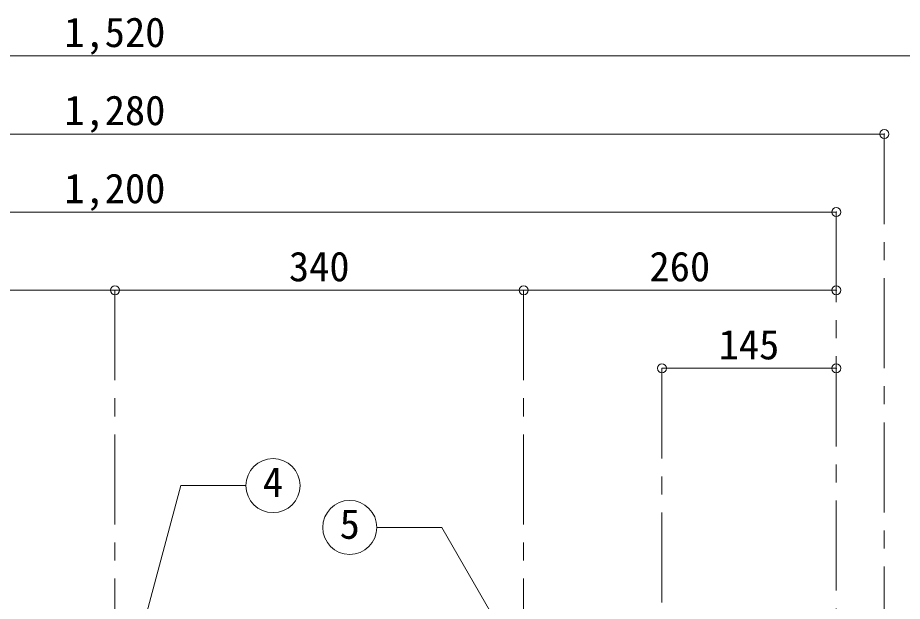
# Model space of a CAD drawing. Units: millimetres at full size, sheet at 1:15. Extents: x -3151 to 2924, y -2106 to 2109.
# Drawn here: x -1614 to -878, y -492 to -6 of the extents above; entities that cross this region are included whole.
import ezdxf
from ezdxf.enums import TextEntityAlignment as Align

# ---------------------------------------------------------------- set-up
doc = ezdxf.new("R2010")
doc.units = ezdxf.units.MM
doc.header["$LTSCALE"] = 15
doc.header["$PDMODE"] = 32
doc.header["$PDSIZE"] = 7.5
doc.linetypes.add('CHAIN1', pattern=[8, 5, -1, 1, -1])
doc.layers.add('0-0____1', color=4, linetype='Continuous', lineweight=9)
doc.styles.add('ＭＳ ゴシック', font='')
doc.styles.get('ＭＳ ゴシック').set_extended_font_data('MS Gothic')

msp = doc.modelspace()

# ---------------------------------------------------------------- linework, layer by layer
at = {"layer": '0-0____1'}
for p, q in [((-2293.4, -38.33), (-773.4, -38.33)), ((-893.4, -103.33), (-2173.4, -103.33)), ((-2133.4, -168.33), (-933.4, -168.33)), ((-1533.4, -233.33), (-1873.4, -233.33)), ((-1193.4, -233.33), (-1533.4, -233.33)), ((-933.4, -233.33), (-1193.4, -233.33)), ((-933.4, -298.33), (-1078.4, -298.33))]:
    msp.add_line(p, q, dxfattribs=at)
at = {"layer": '0-0____1', "linetype": 'CHAIN1'}
for p, q in [((-893.4, -103.33), (-893.4, -563.33)), ((-933.4, -168.33), (-933.4, -578.33)), ((-1533.4, -233.33), (-1533.4, -528.33)), ((-1193.4, -233.33), (-1193.4, -528.33)), ((-1078.4, -298.33), (-1078.4, -922.33))]:
    msp.add_line(p, q, dxfattribs=at)
at = {"layer": '0-0____1', "color": 7, "lineweight": 18}
for p, q in [((-1519.8, -550.01), (-1478.54, -396)), ((-1478.54, -396), (-1424.4, -396)), ((-1315.56, -430.85), (-1261.56, -430.85)), ((-1192.81, -549.92), (-1261.56, -430.85))]:
    msp.add_line(p, q, dxfattribs=at)
for centre in [(-1401.9, -396), (-1338.06, -430.85)]:
    msp.add_circle(centre, 22.5, dxfattribs=at)
at = {"layer": '0-0____1', "color": 1}
for p in [(-893.4, -103.33), (-933.4, -168.33), (-1533.4, -233.33), (-1193.4, -233.33), (-933.4, -233.33), (-1078.4, -298.33), (-933.4, -298.33)]:
    msp.add_point(p, dxfattribs=at)

# ---------------------------------------------------------------- texts
at = {"layer": '0-0____1', "color": 7, "style": 'ＭＳ ゴシック'}
for s, p in [('1,520', (-1575.59, -38.33)), ('1,280', (-1575.59, -103.33)), ('1,200', (-1575.59, -168.33)), ('340', (-1388.72, -233.33)), ('260', (-1088.72, -233.33)), ('145', (-1031.22, -298.33)), ('4', (-1410.34, -412.87)), ('5', (-1346.49, -447.72))]:
    msp.add_text(s, height=24.74, dxfattribs=at).set_placement(p, align=Align.BOTTOM_LEFT)

doc.saveas('drawing.dxf')
